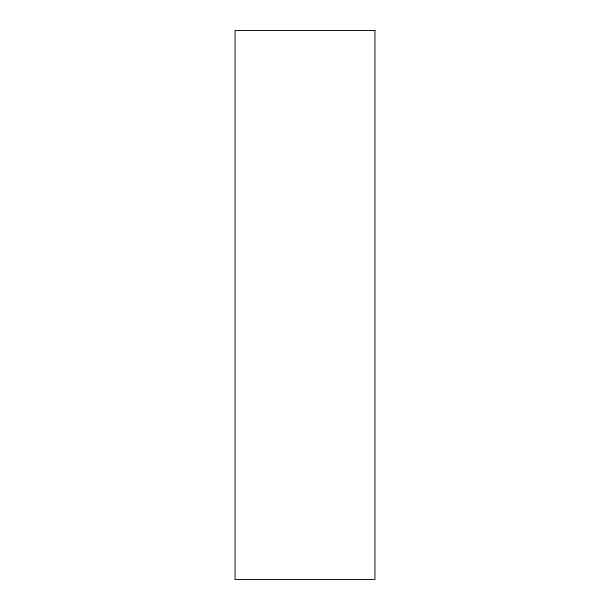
<?xml version="1.0" encoding="UTF-8"?>
<svg xmlns="http://www.w3.org/2000/svg" width="610" height="610" viewBox="0 0 610 610"><rect width="100%" height="100%" fill="white"/><g stroke="black" fill="none" stroke-linecap="round" stroke-linejoin="round"><path stroke-width="0.91" d="M374.959 30.5L235.041 30.5L235.041 579.5L374.959 579.5L374.959 30.5"/></g></svg>
